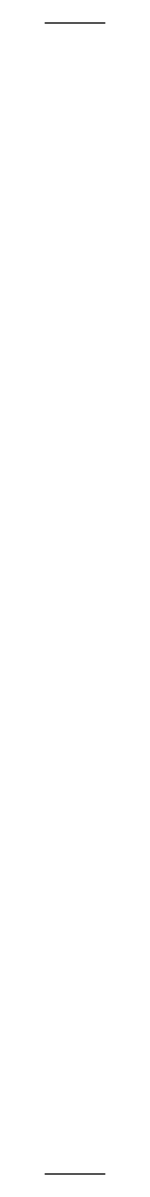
# Model space of a CAD drawing. Header units: millimetres. Extents: x 127.6 to 129.6, y 140.8 to 179.
import ezdxf

# ---------------------------------------------------------------- set-up
doc = ezdxf.new("R2010")
doc.units = ezdxf.units.MM

msp = doc.modelspace()

# ---------------------------------------------------------------- linework, layer by layer
for points in [[(129.608, 179.005), (127.608, 179.005)], [(127.608, 140.805), (129.608, 140.805)]]:
    msp.add_lwpolyline(points)

doc.saveas('drawing.dxf')
